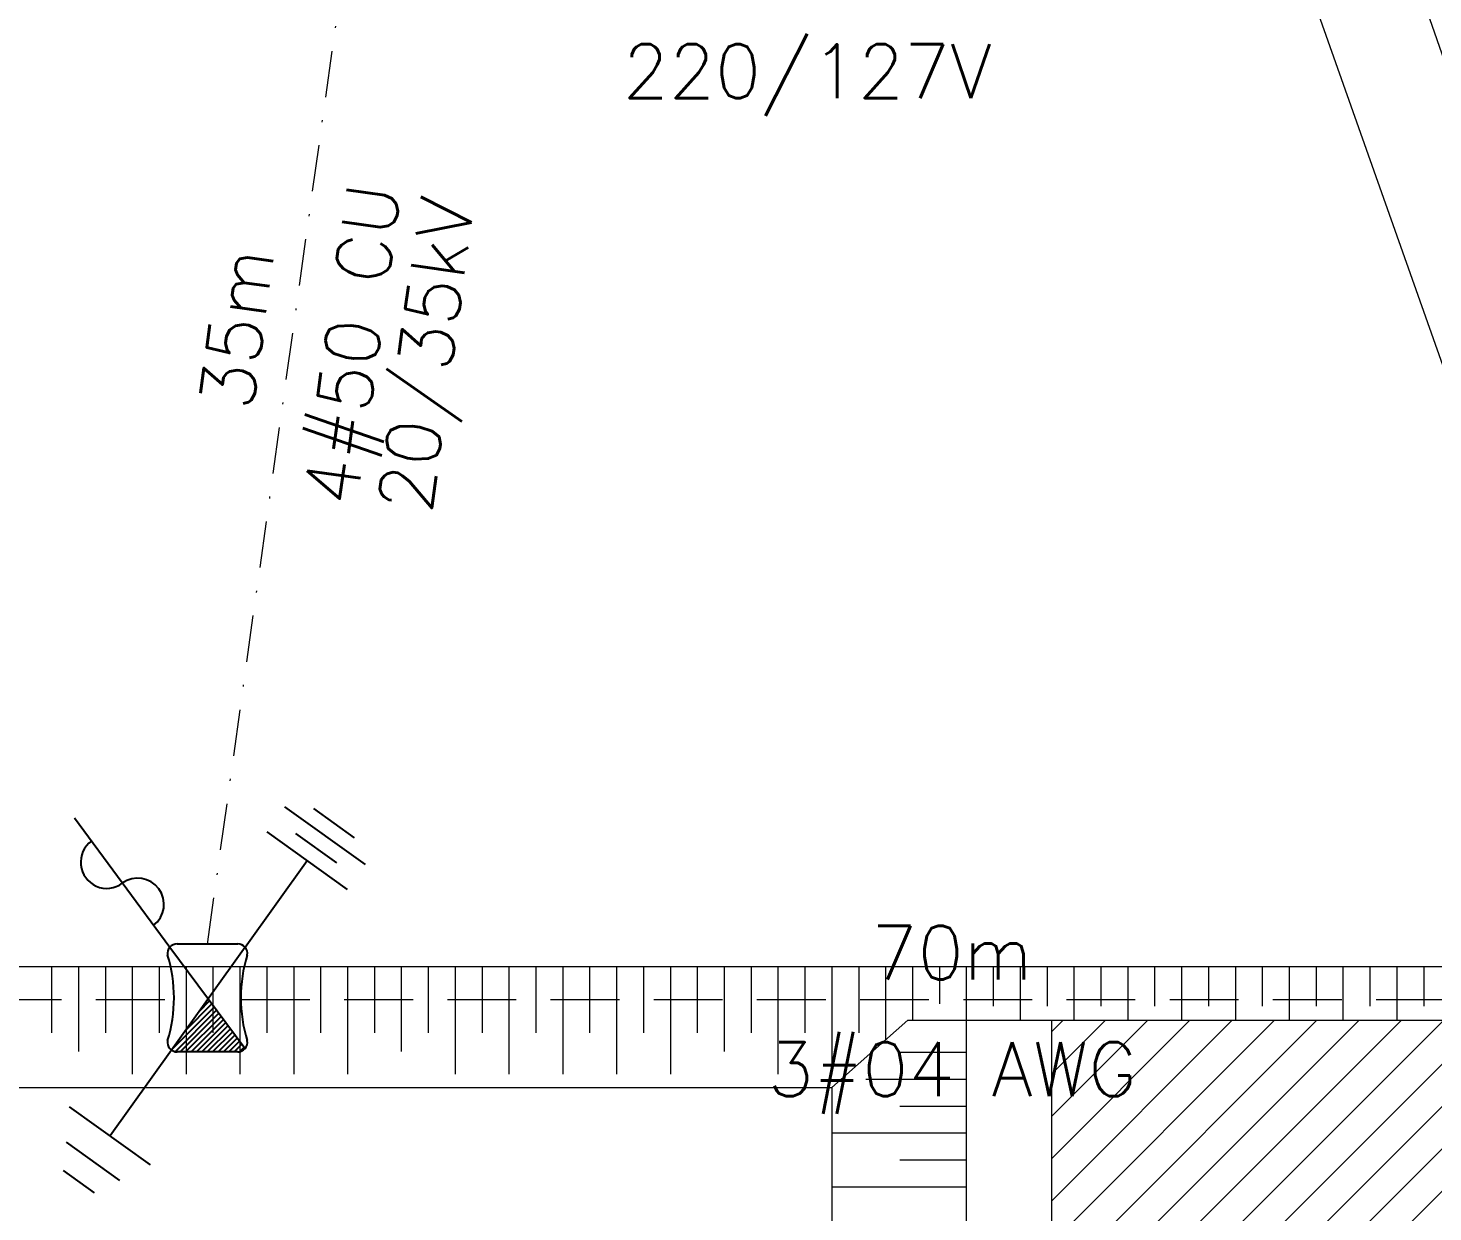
# Model space of a CAD drawing. Header units: millimetres. Extents: x 997 to 4249, y 599 to 1440.
# Drawn here: x 1740.1 to 1816.7, y 1135.2 to 1199.7 of the extents above; entities that cross this region are included whole.
import ezdxf
from ezdxf.enums import TextEntityAlignment as Align

# ---------------------------------------------------------------- set-up
doc = ezdxf.new("R2010")
doc.units = ezdxf.units.MM
doc.linetypes.add('DASHDOT', pattern=[25.4, 12.7, -6.35, 0, -6.35])
doc.linetypes.add('HIDDEN', pattern=[0.375, 0.25, -0.125])
for name, color, linetype in [('AT', 5, 'Continuous'), ('BT', 5, 'Continuous'), ('CABOS', 1, 'Continuous'), ('cercas existentes', 18, 'Continuous'), ('taludes', 9, 'Continuous')]:
    doc.layers.add(name, color=color, linetype=linetype)
doc.styles.add('1mm', font='romans.shx', dxfattribs={"height": 2})

# ---------------------------------------------------------------- blocks, each defined once
blk = doc.blocks.new('BLOCK21')
at = {"layer": 'BT'}
h = blk.add_hatch(dxfattribs=at)
h.set_pattern_fill('ANSI31', color=256, scale=0.05)
h.set_pattern_definition([(45, (-1444.981592096588, -61.61932710480369), (-0.1122532015133644, 0.1122532015133644), [])])
h.paths.add_polyline_path([(0.03119417928064649, -0.04191026560992128), (-1.492219244913258, -2.171867145647724, 0.1564776493815323), (-1.259892459867842, -2.246399999998744), (1.259892459867388, -2.246399999998744, 0.221702751579527), (1.565827885254748, -2.103734224891284)])
at = {"layer": 'AT', "linetype": 'Continuous'}
for p, q in [((-1.259892459867842, 2.246399999999994), (1.259892459867615, 2.246399999999994)), ((1.259892459867615, -2.246399999999994), (-1.259892459867842, -2.246399999999994))]:
    blk.add_line(p, q, dxfattribs=at)
for centre, radius, start, end in [((-1.259892459867842, 1.847039999998742), 0.3993600000000001, 90, 190.003533998207), ((-7.473836663057909, 0), 6.086060663062068, 343.0169742117583, 16.98302578824172), ((1.259892459867615, 1.847039999998742), 0.3993600000000001, 349.9964660017931, 90), ((7.473836663057909, 0), 6.086060663062054, 163.0169742117583, 196.9830257882417), ((-1.259892459867842, -1.847039999998742), 0.3993600000000001, 169.996466001793, 270), ((1.259892459867615, -1.847039999998742), 0.3993600000000001, 270, 10.00353399820695)]:
    blk.add_arc(centre, radius, start, end, dxfattribs=at)
at = {"layer": 'BT'}
for p, q in [((-1.565827885254976, 2.103734224891326), (1.565827885254748, -2.103734224891326)), ((1.565827885254748, 2.103734224891326), (-1.492219244913258, -2.171867145647788))]:
    blk.add_line(p, q, dxfattribs=at)
blk = doc.blocks.new('CHAVE FUSÍVEL')
at = {"layer": 'BT'}
blk.add_line((0, 0), (6.573356041146781, 0.002421024320369725), dxfattribs=at)
for centre, start, end in [((4.389291377976406, -0.01053926190411403), 0.6724547039228633, 179.8922500386905), ((2.250681402002101, -0.006517405217550731), 179.6274660706963, 359.8922500386905)]:
    blk.add_arc(centre, 1.069306878855206, start, end, dxfattribs=at)
blk = doc.blocks.new('Para-Raios')
at = {"layer": 'BT'}
for p, q in [((-1.190106582517274, 2.174959923001325), (1.189313025940919, 2.175393957595134)), ((-2.343630429759287, 1.449690502230624), (2.343101392042627, 1.450545418166485)), ((-1.189842063658489, 0.7248419628024294), (1.189577544799704, 0.7252759973964658)), ((-2.343365910900502, -0.0004274579675893619), (2.343365910901412, 0.0004274579675893619)), ((0.0009198817306241835, -5.0428805896006), (0, 0))]:
    blk.add_line(p, q, dxfattribs=at)
blk = doc.blocks.new('ATERRAMENTO')
at = {"layer": 'BT'}
for p, q in [((-4.309725525818976, -2.03596495972738), (-4.309340175848774, 2.036780467786002)), ((-5.561587834111378, -1.391545369150208), (-5.561333416434536, 1.29738289164743)), ((-6.573429485204542, -0.8391920691776704), (-6.573282597089019, 0.7132614159525019)), ((0, 0), (-4.309532850833421, 0.0004077540295384097))]:
    blk.add_line(p, q, dxfattribs=at)
blk = doc.blocks.new('gtfoods1')
at = {"layer": 'taludes', "lineweight": 5}
h = blk.add_hatch(dxfattribs=at)
h.set_pattern_fill('ANSI31', color=256, scale=0.35, style=0)
h.set_pattern_definition([(45.00000000000001, (-2604.839876804415, -1342.632998730881), (-1.152466202203875, 1.152466202203875), [])])
h.paths.add_polyline_path([(-94.82240371109788, 484.7076035895939), (-128.5557370444312, 484.7076035895939), (-128.5557370444312, 365.6142702573538), (-94.82240371109788, 365.6142702573538), (-94.82240371109788, 413.8241761955369), (-94.82240375446645, 413.8241761955364), (-94.82240375310039, 415.5841761985421), (-94.82240375310039, 419.4708428630233), (-94.82240371109651, 419.4708428630233)])
for p, q in [((-125.6977129877096, 590.2151662829265, 12.07110666666667), (-104.5470875328269, 529.489844137082, 12.07110666666667)), ((-131.2292348400242, 588.2606730533385, 12.07110666666667), (-84.79035991057935, 456.8313861490778, 12.07110666666667)), ((-117.2726443117742, 566.0260466457166), (-104.5470875341928, 529.489844137082)), ((-120.7901639872482, 558.7164681089403), (-84.79035991194382, 456.8313861490778)), ((-256.9574465722669, 487.6320260618122), (-95.67337615851534, 487.6320260618122)), ((-254.9504289999065, 487.6320260618122, 12.07110666666667), (-136.1504139968522, 487.6320260618122, 12.07110666666667)), ((-183.0837473509307, 487.6320260522507, 12.07110666666667), (-183.0837473481988, 484.0124901172017, 12.07110666666667)), ((-183.0837473522968, 487.6320260522507), (-183.0837473495635, 484.0124901172017)), ((-181.6170806814469, 487.6320260549828, 12.07110666666667), (-181.6170806805078, 483.0086717133963, 12.07110666666667)), ((-181.6170806828113, 487.6320260549828), (-181.6170806818736, 483.0086717133963)), ((-180.1504140147802, 487.6320260604466, 12.07110666666667), (-180.1504140120483, 484.0124901267632, 12.07110666666667)), ((-180.1504140161449, 487.6320260604466), (-180.1504140134143, 484.0124901267632)), ((-178.6837473467476, 487.6320260604466, 12.07110666666667), (-178.6837473455523, 481.7653593951459, 12.07110666666667)), ((-178.6837473481121, 487.6320260604466), (-178.683747346917, 481.7653593951459)), ((-177.2170806800809, 487.6320260645443, 12.07110666666667), (-177.217080677349, 484.0124901294948, 12.07110666666667)), ((-177.2170806814454, 487.6320260645443), (-177.2170806787135, 484.0124901294948)), ((-175.7504140120482, 487.6320260590805, 12.07110666666667), (-175.7504140109384, 481.7653593951459, 12.07110666666667)), ((-175.7504140134142, 487.6320260590805), (-175.7504140123031, 481.7653593951459)), ((-174.2837473453817, 487.6320260618122, 12.07110666666667), (-174.2837473426498, 484.0124901267632, 12.07110666666667)), ((-174.2837473467475, 487.6320260618122), (-174.2837473440143, 484.0124901267632)), ((-172.8170806773489, 487.6320260604466, 12.07110666666667), (-172.8170806784588, 481.7653593937798, 12.07110666666667)), ((-172.8170806800808, 487.6320260645443, 12.07110666666667), (-172.8170806773489, 484.0124901308609, 12.07110666666667)), ((-172.8170806787136, 487.6320260604466), (-172.8170806798234, 481.7653593937798)), ((-172.8170806814455, 487.6320260645443), (-172.8170806787136, 484.0124901308609)), ((-171.3504140120483, 487.6320260536168, 12.07110666666667), (-171.3504140093164, 484.0124901185673, 12.07110666666667)), ((-171.3504140134128, 487.6320260536168), (-171.3504140106811, 484.0124901185673)), ((-169.8837473440158, 487.632026048153, 12.07110666666667), (-169.8837473429057, 481.7653593842183, 12.07110666666667)), ((-169.8837473453802, 487.632026048153), (-169.8837473442718, 481.7653593842183)), ((-168.4170806773491, 487.6320260508846, 12.07110666666667), (-168.4170806746172, 484.0124901158356, 12.07110666666667)), ((-168.4170806787135, 487.6320260508846), (-168.417080675983, 484.0124901158356)), ((-166.9504140120482, 487.6320260536168, 12.07110666666667), (-166.9504140093163, 484.0124901199333, 12.07110666666667)), ((-166.9504140134143, 487.6320260536168), (-166.950414010681, 484.0124901199333)), ((-166.9504140093163, 487.632026049519, 12.07110666666667), (-166.9504140104261, 481.7653593828522, 12.07110666666667)), ((-166.950414010681, 487.632026049519), (-166.9504140117922, 481.7653593828522)), ((-165.4837473440157, 487.6320260508846, 12.07110666666667), (-165.4837473412838, 484.0124901158356, 12.07110666666667)), ((-165.4837473453804, 487.6320260508846), (-165.4837473426496, 484.0124901158356)), ((-164.0170806745318, 487.6320260536168, 12.07110666666667), (-164.0170806735928, 483.0086717120303, 12.07110666666667)), ((-164.0170806758963, 487.6320260536168), (-164.0170806749586, 483.0086717120303)), ((-162.5504140078651, 487.6320260590805, 12.07110666666667), (-162.5504140051332, 484.0124901253971, 12.07110666666667)), ((-162.5504140092296, 487.6320260590805), (-162.5504140064977, 484.0124901253971)), ((-161.0837473398324, 487.6320260590805, 12.07110666666667), (-161.0837473386373, 481.7653593937798, 12.07110666666667)), ((-161.0837473411984, 487.6320260590805), (-161.083747340002, 481.7653593937798)), ((-159.6170806731659, 487.6320260631783, 12.07110666666667), (-159.617080670434, 484.0124901281292, 12.07110666666667)), ((-159.6170806745317, 487.6320260631783), (-159.6170806717985, 484.0124901281292)), ((-158.1504140051331, 487.6320260577145, 12.07110666666667), (-158.1504140040233, 481.7653593937798, 12.07110666666667)), ((-158.1504140064978, 487.6320260577145), (-158.150414005388, 481.7653593937798)), ((-156.6837473384664, 487.6320260508846, 12.07110666666667), (-156.6837473357346, 484.0124901172017, 12.07110666666667)), ((-156.6837473398311, 487.6320260508846), (-156.6837473371006, 484.0124901172017)), ((-155.2170806704339, 487.6320260508846, 12.07110666666667), (-155.2170806692388, 481.7653593855839, 12.07110666666667)), ((-155.2170806717986, 487.6320260508846), (-155.2170806706033, 481.7653593855839)), ((-153.7504140037672, 487.6320260549828, 12.07110666666667), (-153.7504140010353, 484.0124901199333, 12.07110666666667)), ((-153.7504140051319, 487.6320260549828), (-153.7504140024, 484.0124901199333)), ((-152.2837473357347, 487.632026049519, 12.07110666666667), (-152.2837473346249, 481.7653593855839, 12.07110666666667)), ((-152.2837473371005, 487.632026049519), (-152.2837473359907, 481.7653593855839)), ((-150.817080669068, 487.6320260522507, 12.07110666666667), (-150.8170806663361, 484.0124901172017, 12.07110666666667)), ((-150.8170806704338, 487.6320260522507), (-150.8170806677022, 484.0124901172017)), ((-149.3504140010355, 487.6320260508846, 12.07110666666667), (-149.3504140021453, 481.7653593842183, 12.07110666666667)), ((-149.3504140037674, 487.6320260549828, 12.07110666666667), (-149.3504140010355, 484.0124901212994, 12.07110666666667)), ((-149.3504140023999, 487.6320260508846), (-149.3504140035111, 481.7653593842183)), ((-149.3504140051318, 487.6320260549828), (-149.3504140023999, 484.0124901212994)), ((-147.8837473357346, 487.6320260522507, 12.07110666666667), (-147.8837473330027, 484.0124901172017, 12.07110666666667)), ((-147.8837473371007, 487.6320260522507), (-147.8837473343674, 484.0124901172017)), ((-146.4170806662507, 487.6320260549828, 12.07110666666667), (-146.4170806653117, 483.0086717133963, 12.07110666666667)), ((-146.4170806676154, 487.6320260549828), (-146.4170806666775, 483.0086717133963)), ((-144.950413999584, 487.6320260604466, 12.07110666666667), (-144.9504139968521, 484.0124901267632, 12.07110666666667)), ((-144.9504140009487, 487.6320260604466), (-144.9504139982168, 484.0124901267632)), ((-143.4837473315515, 487.6320260604466, 12.07110666666667), (-143.4837473303562, 481.7653593951459, 12.07110666666667)), ((-143.483747332916, 487.6320260604466), (-143.4837473317223, 481.7653593951459)), ((-142.0170806648848, 487.6320260645443, 12.07110666666667), (-142.0170806621529, 484.0124901294948, 12.07110666666667)), ((-142.0170806662495, 487.6320260645443), (-142.0170806635176, 484.0124901294948)), ((-140.5504139968523, 487.6320260590805, 12.07110666666667), (-140.5504139957425, 481.7653593951459, 12.07110666666667)), ((-140.5504139982168, 487.6320260590805), (-140.5504139971083, 481.7653593951459)), ((-139.0837473301856, 487.6320260618122, 12.07110666666667), (-139.0837473274537, 484.0124901281292, 12.07110666666667)), ((-139.0837473315501, 487.6320260618122), (-139.0837473288182, 484.0124901281292)), ((-137.6170806621528, 487.6320260618122, 12.07110666666667), (-137.6170806612993, 483.6330948218942, 12.07110666666667)), ((-137.6170806635175, 487.6320260618122), (-137.6170806626637, 483.6330948218942)), ((-136.1504139954864, 487.6320260659099, 12.07110666666667), (-136.1504139932665, 484.7076035895939, 12.07110666666667)), ((-136.1504139954864, 487.6320260659099, 12.07110666666667), (-95.67337615843257, 487.6320260645443, 12.07110666666667)), ((-136.1504139968508, 487.6320260659099), (-136.1504139946326, 484.7076035895939)), ((-134.6837473273683, 487.632026067276, 12.07110666666667), (-134.6837473270268, 485.6106099665408, 12.07110666666667)), ((-134.6837473287328, 487.632026067276), (-134.6837473283913, 485.6106099665408)), ((-133.2170806594211, 487.6320260577145, 12.07110666666667), (-133.217080658738, 484.7076035854957, 12.07110666666667)), ((-133.2170806607869, 487.6320260577145), (-133.2170806601041, 484.7076035854957)), ((-131.7504139927544, 487.632026067276, 12.07110666666667), (-131.7504139900225, 485.4834459918484, 12.07110666666667)), ((-131.7504139941202, 487.632026067276), (-131.7504139913885, 485.4834459918484)), ((-130.2837473247218, 487.6320260618122, 12.07110666666667), (-130.2837473240388, 484.7076035895939, 12.07110666666667)), ((-130.2837473260863, 487.6320260618122), (-130.2837473254035, 484.7076035895939)), ((-128.8170806580551, 487.6320260549828, 12.07110666666667), (-128.8170806553233, 485.4834459809208, 12.07110666666667)), ((-128.8170806594196, 487.6320260549828), (-128.8170806566877, 485.4834459809208)), ((-127.3504139900224, 487.6320260549828, 12.07110666666667), (-127.3504139894249, 484.7076035895939, 12.07110666666667)), ((-127.3504139913885, 487.6320260549828), (-127.3504139907909, 484.7076035895939)), ((-125.8837473233559, 487.6320260590805, 12.07110666666667), (-125.883747320624, 485.4834459836525, 12.07110666666667)), ((-125.8837473247218, 487.6320260590805), (-125.8837473219885, 485.4834459836525)), ((-124.4170806553232, 487.6320260536168, 12.07110666666667), (-124.4170806548109, 484.7076035895939, 12.07110666666667)), ((-124.4170806566879, 487.6320260536168), (-124.4170806561756, 484.7076035895939)), ((-122.9504139886565, 487.6320260563484, 12.07110666666667), (-122.9504139859246, 485.4834459809208, 12.07110666666667)), ((-122.9504139900212, 487.6320260563484), (-122.9504139872906, 485.4834459809208)), ((-121.4837473206239, 487.6320260549828, 12.07110666666667), (-121.4837473211362, 484.7076035895939, 12.07110666666667)), ((-121.4837473233558, 487.6320260590805, 12.07110666666667), (-121.4837473206239, 485.4834459850185, 12.07110666666667)), ((-121.48374732199, 487.6320260549828), (-121.483747322502, 484.7076035895939)), ((-121.4837473247217, 487.6320260590805), (-121.48374732199, 485.4834459850185)), ((-120.0170806553233, 487.6320260563484, 12.07110666666667), (-120.0170806525914, 485.4834459809208, 12.07110666666667)), ((-120.0170806566878, 487.6320260563484), (-120.0170806539572, 485.4834459809208)), ((-118.5504139858392, 487.6320260590805, 12.07110666666667), (-118.5504139852417, 484.7076035895939, 12.07110666666667)), ((-118.5504139872039, 487.6320260590805), (-118.5504139866077, 484.7076035895939)), ((-117.0837473191727, 487.6320260645443, 12.07110666666667), (-117.0837473164408, 485.4834459904823, 12.07110666666667)), ((-117.0837473205372, 487.6320260645443), (-117.0837473178053, 485.4834459904823)), ((-115.61708065114, 487.6320260645443, 12.07110666666667), (-115.6170806505424, 484.7076035895939, 12.07110666666667)), ((-115.617080652506, 487.6320260645443), (-115.6170806519071, 484.7076035895939)), ((-114.1504139844733, 487.6320260686421, 12.07110666666667), (-114.1504139817414, 485.483445993214, 12.07110666666667)), ((-114.1504139858394, 487.6320260686421), (-114.1504139831061, 485.483445993214)), ((-112.6837473164408, 487.6320260659099, 12.07110666666667), (-112.6837473157577, 484.7076035936916, 12.07110666666667)), ((-112.6837473178055, 487.6320260659099), (-112.6837473171224, 484.7076035936916)), ((-111.2170806511388, 487.6320260590805), (-111.2170806484069, 485.4834459850185)), ((-111.2170806497741, 487.6320260590805, 12.07110666666667), (-111.2170806470422, 485.4834459850185, 12.07110666666667)), ((-109.7504139817415, 487.6320260590805, 12.07110666666667), (-109.750413981144, 484.7076035936916, 12.07110666666667)), ((-109.750413983106, 487.6320260590805), (-109.7504139825085, 484.7076035936916)), ((-108.2837473150748, 487.6320260631783, 12.07110666666667), (-108.2837473123429, 485.4834459877502, 12.07110666666667)), ((-108.2837473164395, 487.6320260631783), (-108.2837473137076, 485.4834459877502)), ((-140.5503952446334, 481.0320260618123, 12.07110666666667), (-136.4053202136824, 484.7076035895939, 12.07110666666667)), ((-140.5503952459981, 481.0320260618123), (-136.4053202150471, 484.7076035895939)), ((-136.4053202158168, 484.7076035895939), (-128.5557370445165, 484.7076035895939)), ((-136.4053202171815, 484.7076035895939), (-128.5557370458812, 484.7076035895939)), ((-133.2170806589088, 484.7076035895939, 12.07110666666667), (-133.2170806582258, 481.7653593978775, 12.07110666666667)), ((-133.2170806602735, 484.7076035895939), (-133.2170806595918, 481.7653593978775)), ((-133.2170806635188, 484.6987077305957, 12.07110666666667), (-133.2168828051788, 446.0106099419543, 12.07110666666667)), ((-140.550413995913, 482.6772766304753), (-140.5507336536518, 482.6772766318413)), ((-140.5504139972777, 482.6772766304753), (-140.5507336550177, 482.6772766318413)), ((-133.2172503216907, 482.9420147661363), (-136.83678625674, 482.9420147634041)), ((-133.2172503230568, 482.9420147661363), (-136.8367862581047, 482.9420147634041)), ((-254.9504289999065, 481.0320260618123, 12.07110666666667), (-140.5503952446334, 481.0320260618123, 12.07110666666667)), ((-254.9504290012724, 481.0320260618123), (-140.5503952459981, 481.0320260618123)), ((-140.5503952446334, 481.0320260618123, 12.07110666666667), (-140.5502161384268, 446.0106099433203, 12.07110666666667)), ((-133.2172503271545, 481.4753480967374), (-138.6949896654442, 481.4753480953718)), ((-133.2172503244226, 480.0086814314368), (-136.836786258106, 480.0086814287049)), ((-133.2172053208903, 478.5420147620382), (-140.550703650443, 478.5420147620382)), ((-133.2172503244226, 478.5420147634043), (-140.5507036503577, 478.5420147620382)), ((-133.2172053167924, 477.0753480967376), (-136.8367412518417, 477.0753480940057)), ((-133.2172053222562, 475.608681427339), (-140.5506886487533, 475.608681427339))]:
    blk.add_line(p, q, dxfattribs=at)
blk.add_lwpolyline([(-128.5557370444312, 484.7076035895939), (-94.82240371109788, 484.7076035895939), (-94.82240371109788, 365.6142702573538), (-128.5557370444312, 365.6142702573538)], close=True, dxfattribs=at)

msp = doc.modelspace()

# ---------------------------------------------------------------- linework, layer by layer
at = {"color": 5, "linetype": 'DASHDOT', "lineweight": 5, "ltscale": 0.2}
msp.add_line((1749.867034631604, 1149.783574400802, 24.14221333333333), (1759.132106074854, 1216.079026238504, 12.07110666666667), dxfattribs=at)
at = {"layer": 'AT', "linetype": 'HIDDEN', "lineweight": 5, "ltscale": 15}
for p, q in [((1670.666461382437, 1146.763352486743, 24.14221333333333), (1748.03312804911, 1146.763352486743, 24.14221333333333)), ((1751.700941214101, 1146.763352486743, 24.14221333333333), (1829.235352483931, 1146.763352486743, 24.14221333333333))]:
    msp.add_line(p, q, dxfattribs=at)

# ---------------------------------------------------------------- block references
at = {"lineweight": 5, "xscale": 1.333333333333334, "yscale": 1.333333333333334, "zscale": 1.333333333333334, "rotation": 306.3712232604429}
msp.add_blockref('CHAVE FUSÍVEL', (1742.61260818616, 1156.665508749594, 24.14221333333333), dxfattribs=at)
at = {"layer": 'BT', "lineweight": 5, "xscale": -1.152666666666666, "yscale": 1.152666666666667, "zscale": 1.152666666666667, "rotation": 324.313251278308}
msp.add_blockref('Para-Raios', (1755.31315541938, 1154.330953131609, 24.14221333333333), dxfattribs=at)
at = {"layer": 'BT', "lineweight": 5, "xscale": 1.311999999999999, "yscale": 1.311999999999999, "zscale": 1.311999999999999}
msp.add_blockref('BLOCK21', (1749.867034631597, 1146.850241067464, 24.14221333333333), dxfattribs=at)
at = {"layer": 'CABOS', "lineweight": 5, "xscale": 1.333333333333333, "yscale": 1.333333333333333, "zscale": 1.333333333333333, "rotation": 54.36988983576192}
msp.add_blockref('ATERRAMENTO', (1747.90924298227, 1144.000751372375, 24.14221333333333), dxfattribs=at)
at = {"layer": 'cercas existentes', "color": 1}
msp.add_blockref('gtfoods1', (1924.453969422014, 660.9214954393885), dxfattribs=at)

# ---------------------------------------------------------------- texts
at = {"layer": 'BT', "lineweight": 5, "style": '1mm'}
msp.add_text('220/127V', height=2.933333333333334, dxfattribs=at).set_placement((1772.505179631591, 1195.907811957255, 12.07110666666667))
at = {"layer": 'BT', "color": 5, "lineweight": 5, "style": '1mm'}
for s, rotation, p in [('4#50 CU', 82.04419958921778, (1759.205422234856, 1182.273637498509, 3.929520016575997)), ('20/35kV', 82.04419958921778, (1763.231538530558, 1181.71097061738, 3.929520016575997)), ('35m', 82.14947064111645, (1752.911997101026, 1183.153170435859, 3.929520016575997)), ('70m', 0.1052710518920996, (1790.468146849016, 1147.848097755708, 9.96507334990933))]:
    msp.add_text(s, height=2.933333333333334, rotation=rotation, dxfattribs=at).set_placement(p, align=Align.CENTER)
msp.add_text('3#04 AWG', height=2.933333333333334, dxfattribs=at).set_placement((1790.468146849016, 1141.497431089042, 9.96507334990933), align=Align.CENTER)

doc.saveas('drawing.dxf')
